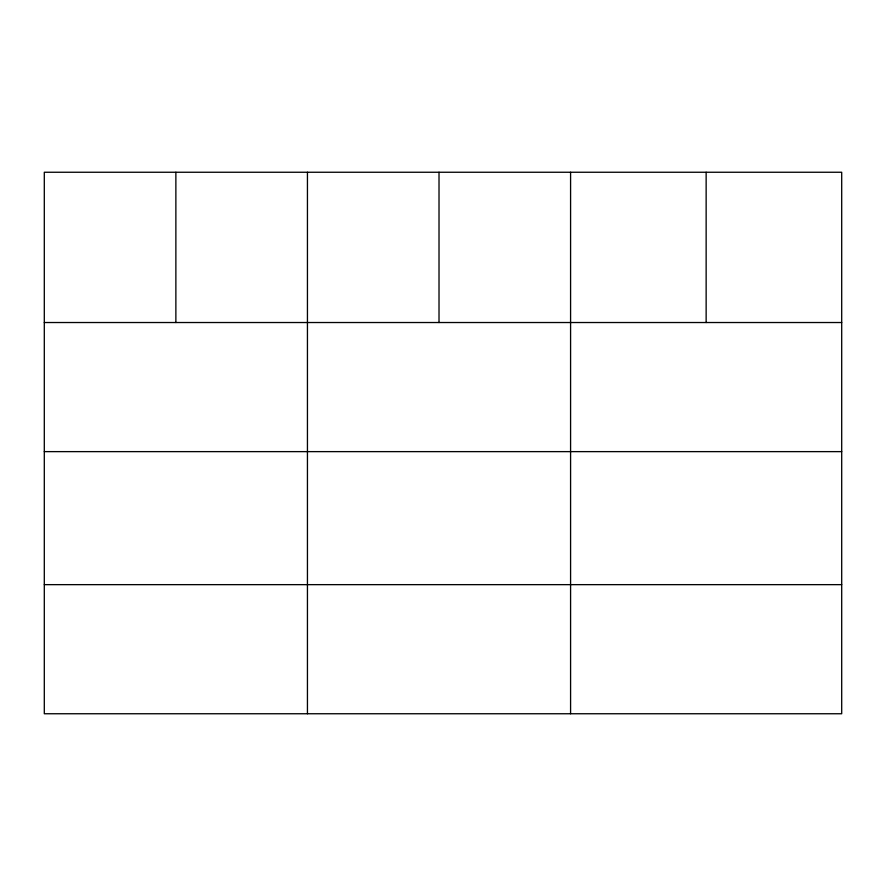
<?xml version="1.0" encoding="UTF-8"?>
<svg xmlns="http://www.w3.org/2000/svg" width="886" height="886" viewBox="0 0 886 886"><rect width="100%" height="100%" fill="white"/><g stroke="black" fill="none" stroke-linecap="round" stroke-linejoin="round"><path stroke-width="1.33" d="M841.7 451.627L841.7 172.249L44.3 172.249L44.3 713.751L841.7 713.751L841.7 451.627L44.3 451.627M44.3 322.526L841.7 322.526M44.3 584.649L841.7 584.649M706.142 172.249L706.142 322.526M570.584 172.249L570.584 713.751M439.013 172.249L439.013 322.526M307.442 172.249L307.442 713.751M175.871 172.249L175.871 322.526"/></g></svg>
